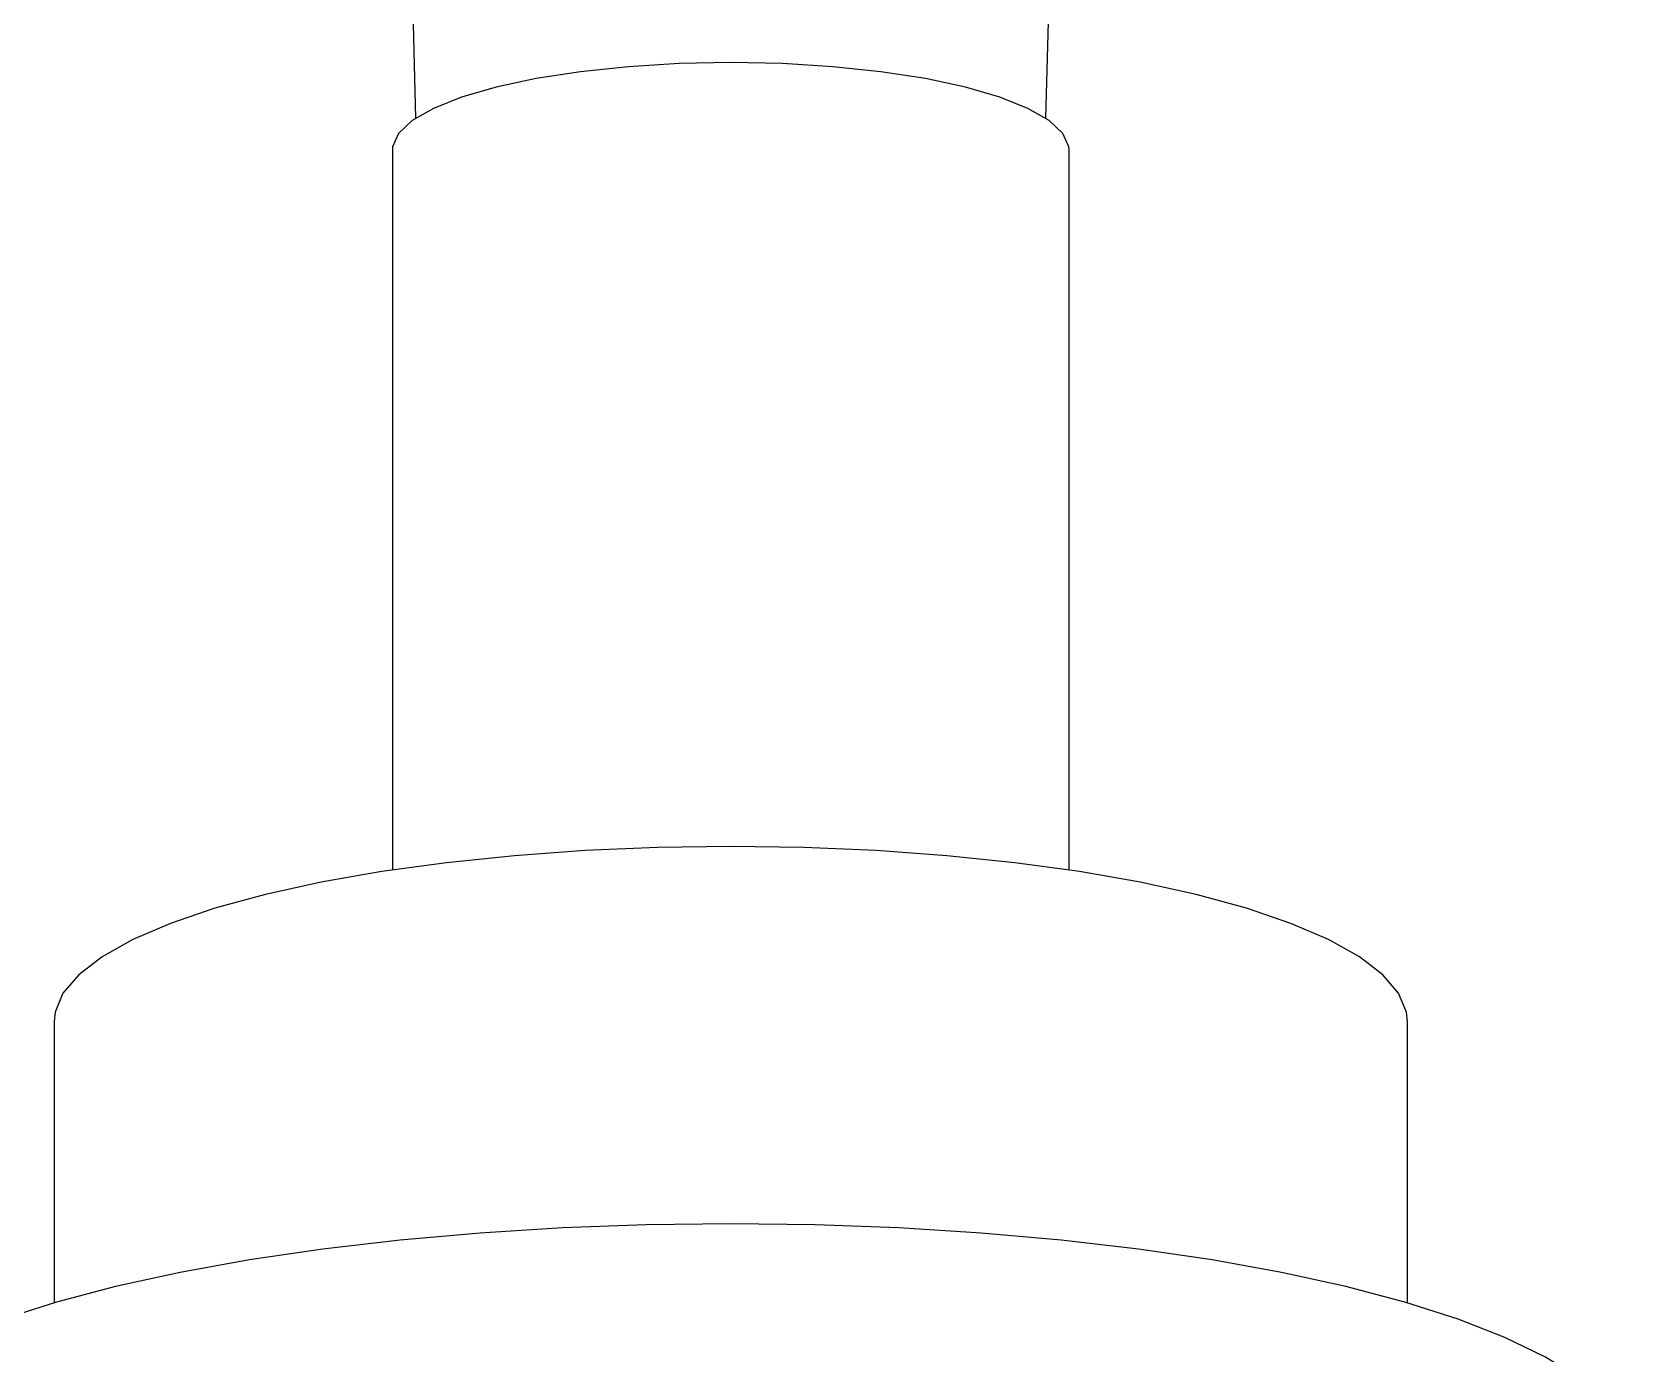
# Model space of a CAD drawing. Extents: x 500 to 100500, y -14500 to 21140.
# Drawn here: x 6565.5 to 6636.5, y -6192.6 to -6134 of the extents above; entities that cross this region are included whole.
import ezdxf

# ---------------------------------------------------------------- set-up
doc = ezdxf.new("R2010")
doc.units = 0
doc.layers.get('0').update_dxf_attribs({"linetype": 'CONTINUOUS'})
doc.layers.add('D', color=7, linetype='CONTINUOUS')

# ---------------------------------------------------------------- blocks, each defined once
blk = doc.blocks.new('KJG24hsdg')
at = {"color": 1, "linetype": 'Continuous', "lineweight": 25}
for p, q in [((-18064.661, -19372.019), (-18064.389, -19382.073)), ((-18036.45, -19382.073), (-18036.177, -19372.019)), ((-18065.419, -19383.487), (-18065.419, -19415.4)), ((-18035.419, -19415.4), (-18035.419, -19383.487)), ((-18080.419, -19422.124), (-18080.419, -19434.595)), ((-18020.419, -19434.595), (-18020.419, -19422.124))]:
    blk.add_line(p, q, dxfattribs=at)
at = {"color": 1, "linetype": 'Continuous', "lineweight": 25, "flags": 128}
for points in [[(-18050.419, -19379.605), (-18052.709, -19379.65), (-18054.945, -19379.786), (-18057.075, -19380.008), (-18059.049, -19380.312), (-18060.821, -19380.69), (-18062.349, -19381.134), (-18063.597, -19381.632), (-18064.537, -19382.175), (-18065.145, -19382.748), (-18065.408, -19383.338), (-18065.419, -19383.487)], [(-18035.419, -19383.487), (-18035.43, -19383.338), (-18035.694, -19382.748), (-18036.302, -19382.175), (-18037.242, -19381.632), (-18038.49, -19381.134), (-18040.018, -19380.69), (-18041.79, -19380.312), (-18043.764, -19380.008), (-18045.894, -19379.786), (-18048.13, -19379.65), (-18050.419, -19379.605)], [(-18050.419, -19414.36), (-18053.663, -19414.405), (-18056.869, -19414.541), (-18059.999, -19414.766), (-18063.016, -19415.077), (-18065.886, -19415.471), (-18068.575, -19415.943), (-18071.05, -19416.487), (-18073.284, -19417.097), (-18075.25, -19417.767), (-18076.925, -19418.487), (-18078.289, -19419.25), (-18079.326, -19420.047), (-18080.024, -19420.868), (-18080.375, -19421.704), (-18080.419, -19422.124)], [(-18020.419, -19422.124), (-18020.463, -19421.704), (-18020.815, -19420.868), (-18021.513, -19420.047), (-18022.55, -19419.25), (-18023.914, -19418.487), (-18025.589, -19417.767), (-18027.555, -19417.097), (-18029.788, -19416.487), (-18032.264, -19415.943), (-18034.953, -19415.471), (-18037.823, -19415.077), (-18040.84, -19414.766), (-18043.97, -19414.541), (-18047.176, -19414.405), (-18050.419, -19414.36)], [(-18050.419, -19431.09), (-18054.165, -19431.135), (-18057.878, -19431.271), (-18061.525, -19431.497), (-18065.075, -19431.81), (-18068.495, -19432.207), (-18071.757, -19432.686), (-18074.832, -19433.242), (-18077.692, -19433.869), (-18080.312, -19434.564), (-18082.67, -19435.318), (-18084.744, -19436.127), (-18086.516, -19436.982), (-18087.971, -19437.876), (-18089.097, -19438.802), (-18089.882, -19439.751), (-18090.321, -19440.715), (-18090.419, -19441.443)], [(-18010.419, -19441.443), (-18010.518, -19440.715), (-18010.957, -19439.751), (-18011.742, -19438.802), (-18012.868, -19437.876), (-18014.323, -19436.982), (-18016.095, -19436.127), (-18018.169, -19435.318), (-18020.527, -19434.564), (-18023.147, -19433.869), (-18026.007, -19433.242), (-18029.081, -19432.686), (-18032.343, -19432.207), (-18035.764, -19431.81), (-18039.314, -19431.497), (-18042.961, -19431.271), (-18046.674, -19431.135), (-18050.419, -19431.09)]]:
    blk.add_lwpolyline(points, dxfattribs=at)

msp = doc.modelspace()

# ---------------------------------------------------------------- block references
at = {"layer": 'D'}
msp.add_blockref('KJG24hsdg', (24646.917, 13244.235, -10.475), dxfattribs=at)

doc.saveas('drawing.dxf')
